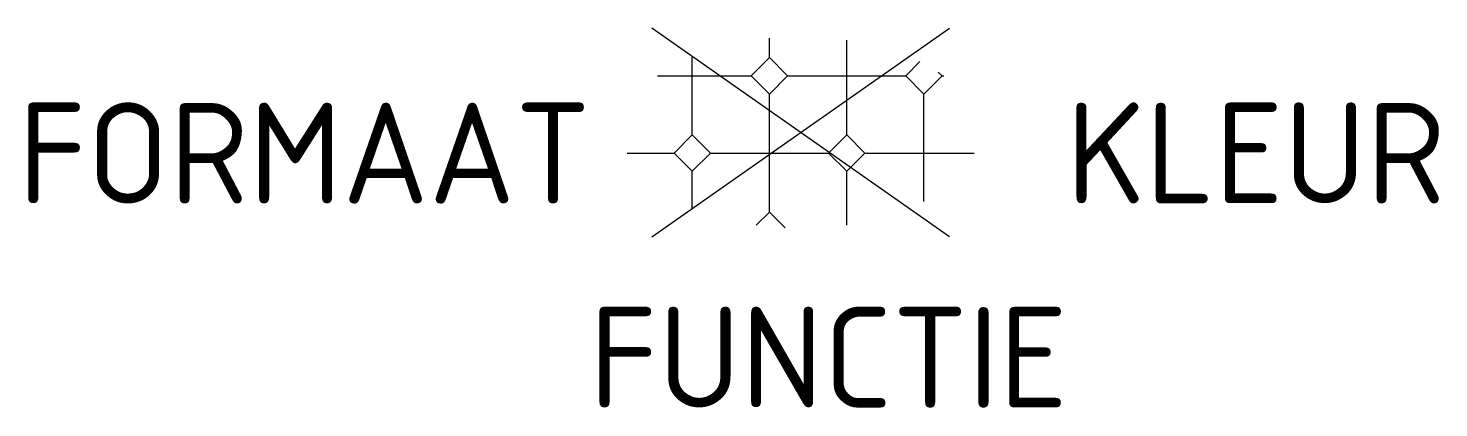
# Model space of a CAD drawing. Header units: metres. Extents: x -13.8 to 11.4, y -4.9 to 1.9.
import ezdxf
from ezdxf.enums import TextEntityAlignment as Align

# ---------------------------------------------------------------- set-up
doc = ezdxf.new("R2010")
doc.units = ezdxf.units.M
doc.styles.add('NLCS-ISO', font='NLCS-ISO.ttf')

msp = doc.modelspace()

# ---------------------------------------------------------------- linework, layer by layer
for p, q in [((-2.662, -1.864), (2.662, 1.864)), ((2.662, -1.864), (-2.662, 1.864)), ((-0.556, 1.339), (-0.556, 1.684)), ((0.824, -0.041), (0.824, 1.652)), ((-1.936, -0.041), (-1.936, 1.356)), ((-0.881, 1.014), (-0.556, 1.339)), ((-0.556, 1.339), (-0.231, 1.014)), ((1.879, 1.014), (2.133, 1.268)), ((-2.559, 1.014), (-0.881, 1.014)), ((-0.881, 1.014), (-0.556, 0.688)), ((-0.556, 0.688), (-0.231, 1.014)), ((-0.231, 1.014), (1.879, 1.014)), ((1.879, 1.014), (2.204, 0.688)), ((2.204, 0.688), (2.529, 1.014)), ((2.461, 1.082), (2.529, 1.014)), ((2.529, 1.014), (2.559, 1.014)), ((-0.556, -1.421), (-0.556, 0.688)), ((2.204, -1.232), (2.204, 0.688)), ((-2.261, -0.366), (-1.936, -0.041)), ((-1.936, -0.041), (-1.611, -0.366)), ((0.499, -0.366), (0.824, -0.041)), ((0.824, -0.041), (1.149, -0.366)), ((-3.103, -0.366), (-2.261, -0.366)), ((-2.261, -0.366), (-1.936, -0.692)), ((-1.936, -0.692), (-1.611, -0.366)), ((-1.611, -0.366), (0.499, -0.366)), ((0.499, -0.366), (0.824, -0.692)), ((0.824, -0.692), (1.149, -0.366)), ((1.149, -0.366), (3.103, -0.366)), ((-1.936, -1.356), (-1.936, -0.692)), ((0.824, -1.652), (0.824, -0.692)), ((-0.792, -1.657), (-0.556, -1.421)), ((-0.556, -1.421), (-0.273, -1.704))]:
    msp.add_line(p, q)

# ---------------------------------------------------------------- texts
at = {"style": 'NLCS-ISO'}
msp.add_attdef('FORMAAT', text='', height=1.8, dxfattribs=at).set_placement((-3.751, -0.366), align=Align.MIDDLE_RIGHT)
msp.add_attdef('KLEUR', text='', height=1.8, dxfattribs=at).set_placement((4.749, -0.366), align=Align.MIDDLE_LEFT)
at = {"style": 'NLCS-ISO', "flags": 1}
msp.add_attdef('FUNCTIE', text='', height=1.8, dxfattribs=at).set_placement((0.499, -3.116), align=Align.TOP_CENTER)

doc.saveas('drawing.dxf')
